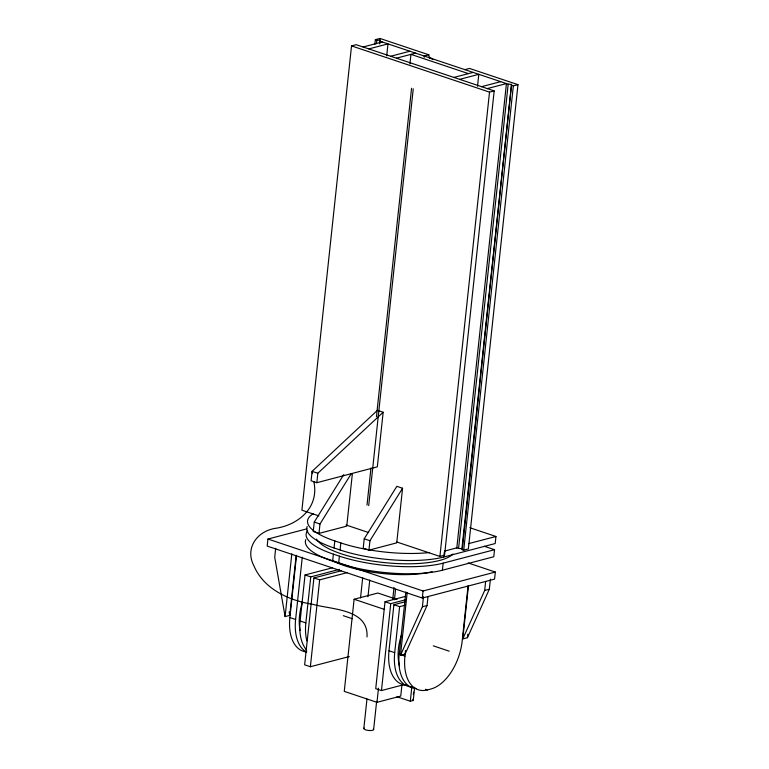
<?xml version="1.0" encoding="UTF-8"?>
<svg xmlns="http://www.w3.org/2000/svg" width="769" height="769" viewBox="0 0 769 769"><rect width="100%" height="100%" fill="white"/><g stroke="black" fill="none" stroke-linecap="round" stroke-linejoin="round"><path stroke-width="1.15" d="M367.015 636.934C368.697 608.894 331.804 609.673 312.896 604.357C289.154 600.56 263.796 589.179 253.876 565.753C244.379 547.624 257.923 530.322 276.677 528.149C299.449 524.323 319.395 506.684 313.81 481.596M306.946 528.822L267.948 539.031L267.189 546.086L422.306 598.042L494.563 579.115L495.323 572.059L468.148 562.956M275.677 548.297L274.716 557.294L285.107 616.584L289.759 615.373L296.084 556.17M285.107 616.584L291.816 553.834M306.793 651.939A42.92 24.896 -71.5 0 1 289.884 617.565L296.536 555.314M396.919 542.03L439.906 556.429L444.559 555.208L494.179 90.905L356.172 44.689L351.529 45.909L301.909 510.203L318.875 515.893M306.283 651.958A42.92 24.896 -71.5 0 1 295.613 619.478L302.265 557.227M306.677 650.103A42.92 24.896 -71.5 0 1 300.121 620.987L305.033 574.962L332.506 567.772M316.818 482.701L317.828 473.271L383.154 412.242L377.425 410.329L312.099 471.359L311.089 480.779L316.818 482.701L377.319 466.85L383.154 412.242M343.733 474.646L314.252 522.064L313.243 531.494L318.972 533.407L346.761 526.131L352.346 473.896M306.85 640.885A42.92 24.896 -71.5 0 1 305.841 622.909L310.763 576.885L339.379 569.387M341.388 570.742L313.925 577.942L304.639 664.82L310.368 666.742L349.28 656.553M318.972 533.407L319.981 523.987L351.337 473.541M374.83 44.439L375.339 39.671L379.992 38.45L428.833 54.81A2.73 2.076 75.3 0 0 430.621 58.098L430.861 58.223M376.406 43.737L376.791 40.151L375.339 39.671M310.368 666.742L319.654 579.855L347.117 572.665M379.482 43.227L379.992 38.45M379.771 43.958L380.146 40.382L376.791 40.151M484.297 546.278L494.534 549.7L493.785 556.766L442.406 570.214A74.141 21.426 6.1 0 1 338.658 563.216L332.631 561.197L333.381 554.141A74.141 21.426 6.1 0 1 307.648 530.514M469.792 527.717L495.947 536.483L495.198 543.539L443.819 556.996A74.141 21.426 6.1 0 1 340.071 549.989L334.044 547.97L334.794 540.915A74.141 21.426 6.1 0 1 313.435 513.654M386.701 55.839L387.98 43.9L368.812 48.918M338.658 563.216L339.408 556.16L333.381 554.141M340.071 549.989L340.821 542.933L334.794 540.915M409.925 63.914L410.944 54.368L468.436 73.622M397.044 599.445L377.867 593.024L354.105 599.253L344.262 691.369L376.973 702.328L400.736 696.099L401.995 684.295M367.015 505.07L370.966 468.042M376.454 416.683L411.559 88.243M364.218 538.8L363.208 548.23L368.937 550.143L396.727 542.866L402.562 488.257L396.833 486.335L364.218 538.8L369.947 540.722L402.562 488.257M368.707 505.637L413.251 88.81M360.526 597.946L362.689 577.711M368.937 550.143L369.947 540.722M367.967 596.744L369.745 580.076M363.824 728.503L366.967 699.079M405.619 596.36L385.019 601.752L375.733 688.639L381.462 690.552L404.35 684.554M373.628 729.579L376.647 701.328M376.973 702.328L378.492 688.159M381.462 690.552L390.748 603.675L405.628 599.772M392.748 599.253L394.007 587.401M406.705 685.16A42.92 24.896 -71.5 0 1 388.989 650.757L393.901 604.732L405.35 601.733M394.439 599.82L395.574 589.16M411.617 687.044A42.92 24.896 -71.5 0 1 394.708 652.67L399.63 606.645L405.35 605.145M416.125 688.553A42.92 24.896 -71.5 0 1 399.217 654.179L405.869 591.928M428.006 596.552L427.055 605.539L405.128 654.015L400.486 655.226L407.195 592.476M468.071 585.901L462.169 641.106A42.92 24.896 -71.5 0 1 430.89 689.014L427.497 689.908A42.92 24.896 -71.5 0 1 404.946 656.101L405.513 650.459M396.929 696.743L410.31 701.222L411.838 686.928M422.306 598.042L423.056 590.986L495.323 572.059M477.539 86.263L478.808 74.324L459.651 79.342M400.486 655.226L422.402 606.76L423.479 596.648M413.357 694.532L413.616 692.148M410.31 701.222L413.251 700.453L414.645 687.351M439.906 556.429L489.526 92.126L494.179 90.905M442.406 570.214L443.155 563.158L494.534 549.7M443.819 556.996L444.319 552.286M464.87 69.652L469.523 68.441L517.989 84.667L468.369 548.97L463.717 550.191L462.265 549.7L461.919 548.691L458.564 548.46L508.184 84.157L380.501 41.391L380.146 40.382M461.919 548.691L511.539 84.388L508.184 84.157M462.265 549.7L511.539 84.388M463.717 550.191L513.336 85.888L517.989 84.667M490.411 579.115L489.334 589.227L467.417 637.703L462.765 638.914L468.465 585.632M467.417 637.703L467.792 634.146M462.765 638.914L484.681 590.448L485.643 581.451M363.083 47.005L382.251 41.978M390.7 56.252L409.867 51.235M396.429 58.175L415.596 53.148M428.833 54.81L424.18 56.031A2.73 2.076 75.3 0 0 424.286 57.281M429.458 58.406L430.698 58.136M453.921 77.429L473.089 72.401M481.538 86.676L500.706 81.658M487.267 88.598L506.435 83.571L456.815 547.874L444.415 551.123M468.542 543.654L495.947 536.483M422.402 606.76L427.055 605.539M484.681 590.448L489.334 589.227M511.885 85.397L513.336 85.888M351.529 45.909L489.526 92.126M317.828 473.271L312.099 471.359L312.483 473.637M456.344 547.72L458.564 548.46M346.021 524.977L368.649 532.561M314.252 522.064L319.981 523.987M267.948 539.031L423.056 590.986M305.033 574.962L310.763 576.885M313.925 577.942L319.654 579.855M385.019 601.752L390.748 603.675M393.901 604.732L399.63 606.645M354.105 599.253L384.558 609.452M343.262 615.69L352.375 618.737M433.274 645.835L449.221 651.18M289.884 617.565L295.613 619.478M300.121 620.987L305.841 622.909M388.989 650.757L394.708 652.67M399.217 654.179L404.946 656.101M425.584 689.264L427.497 689.908M430.967 58.281L432.774 59.607M412.847 699.3L413.251 700.453M289.144 611.884L289.759 615.373M373.388 729.05A4.931 1.423 6.1 0 1 368.534 730.454A4.931 1.423 6.1 0 1 364.198 728.041M432.14 571.665A62.433 18.043 6.1 0 1 333.631 561.235M399.505 665.781A39.017 22.637 -71.5 0 1 401.351 635.377M300.102 630.493A39.017 22.637 -71.5 0 1 302.467 602.262M452.97 554.026A70.239 20.302 6.1 0 1 382.587 562.408A70.239 20.302 6.1 0 1 316.52 539.107M334.044 547.97A74.141 21.426 6.1 0 1 307.158 526.409M429.573 552.546A74.141 21.426 6.1 0 1 340.821 542.933M332.631 561.197A74.141 21.426 6.1 0 1 305.745 539.627M443.155 563.158A74.141 21.426 6.1 0 1 339.408 556.16"/></g></svg>
